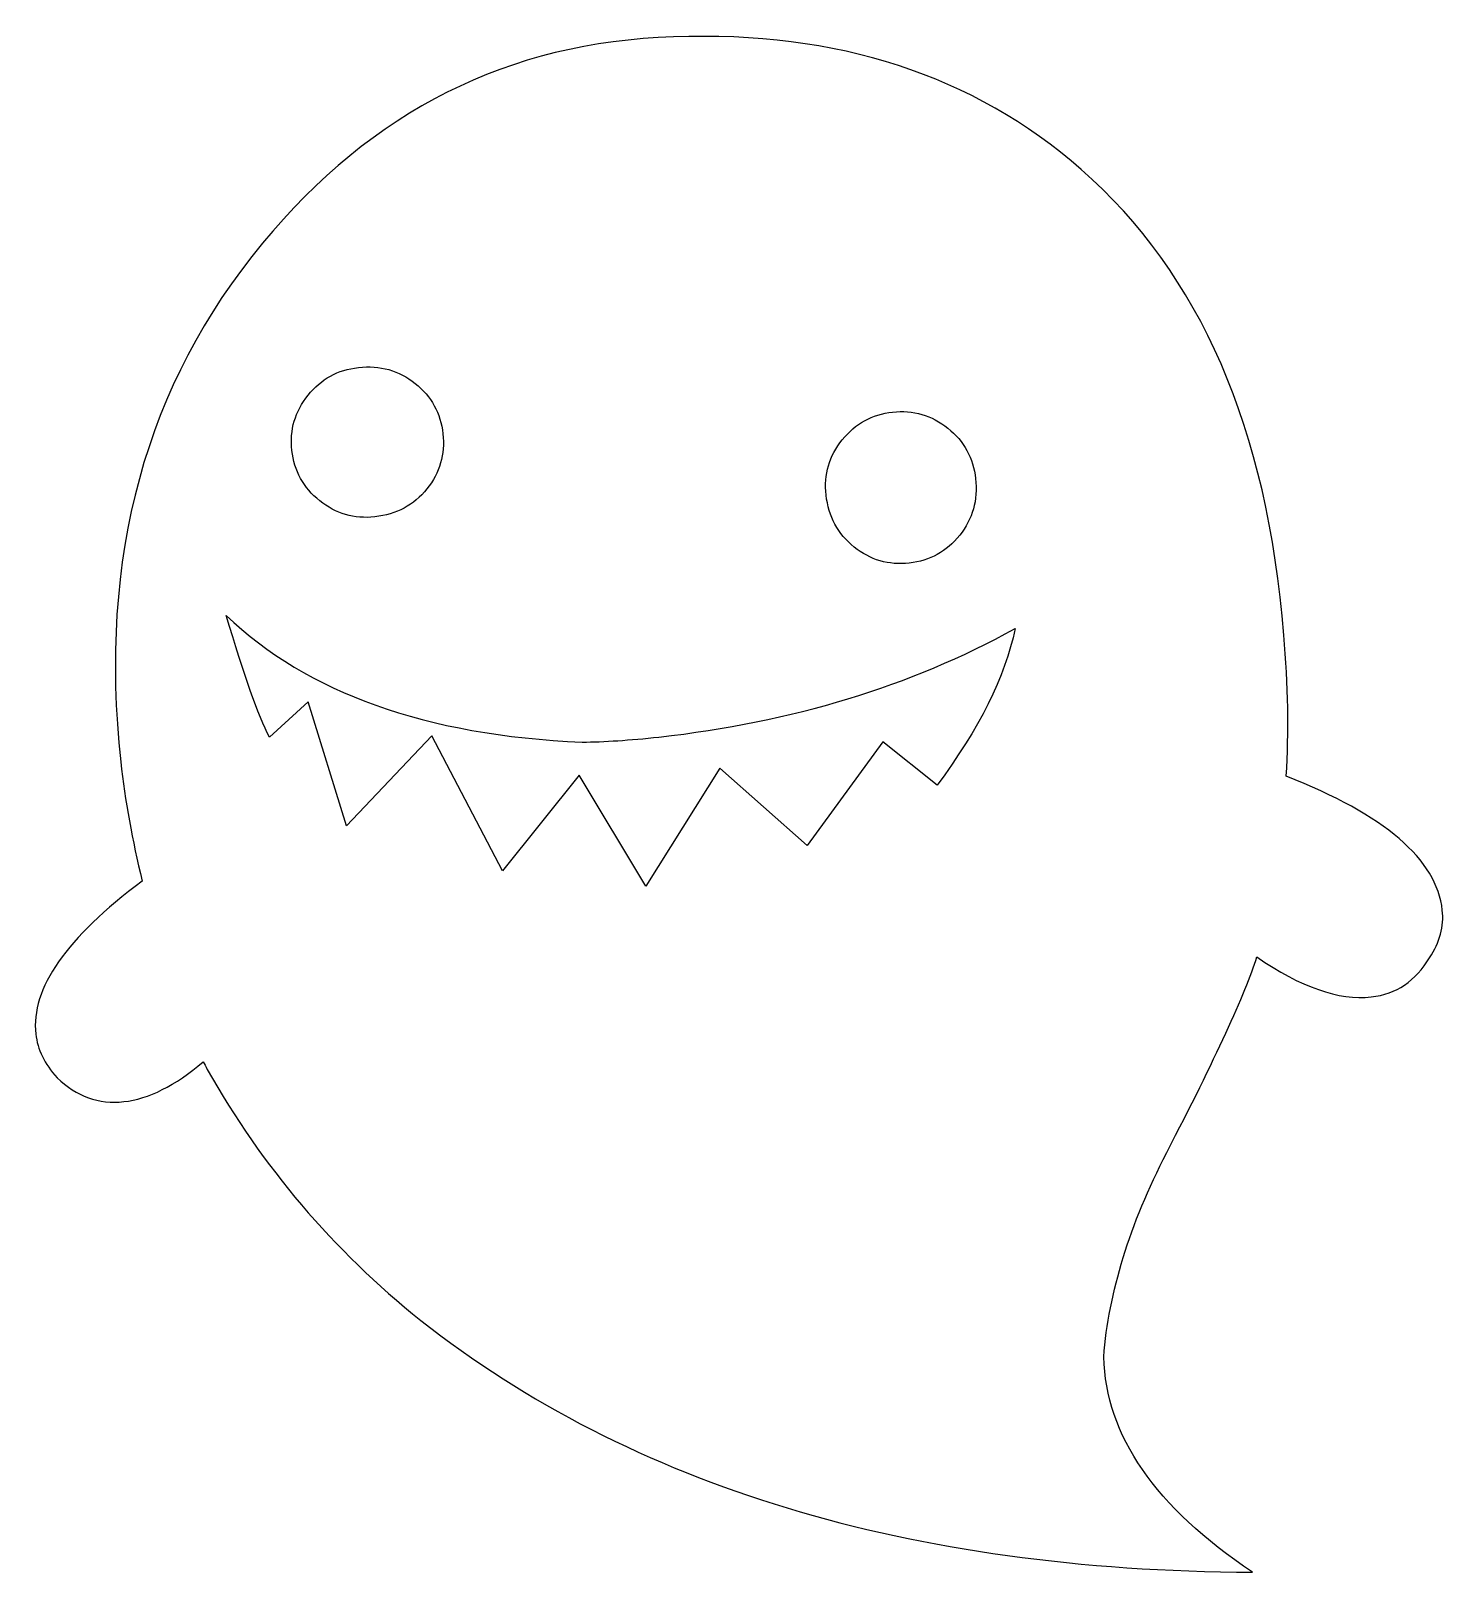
# Model space of a CAD drawing. Header units: centimetres. Extents: x -9.7 to 9.6, y -10.5 to 10.5.
import ezdxf

# ---------------------------------------------------------------- set-up
doc = ezdxf.new("R2010")
doc.units = ezdxf.units.CM
doc.header["$MEASUREMENT"] = 0
doc.layers.add('Layer 1', color=7, linetype='Continuous')

msp = doc.modelspace()

# ---------------------------------------------------------------- linework, layer by layer
at = {"layer": 'Layer 1'}
for points, knots in [([(9.58573, -1.466), (9.61079, -1.68706), (9.55247, -1.90293), (9.41031, -2.11285), (9.41031, -2.11285), (9.22333, -2.4317), (8.95838, -2.6104), (8.6177, -2.64847), (8.6177, -2.64847), (8.17548, -2.69641), (7.65575, -2.51562), (7.05748, -2.10314), (7.05748, -2.10314), (6.90291, -2.59926), (6.49365, -3.48784), (5.82881, -4.7704), (5.82881, -4.7704), (5.32414, -5.75169), (5.03739, -6.67974), (4.9709, -7.5536), (4.9709, -7.5536), (4.99799, -8.62567), (5.67398, -9.60523), (6.99745, -10.49026), (6.99745, -10.49026), (2.32036, -10.46729), (-1.45863, -9.32371), (-4.33783, -7.05777), (-4.33783, -7.05777), (-5.53412, -6.09913), (-6.50337, -4.95907), (-7.24708, -3.6374), (-7.24708, -3.6374), (-7.2656, -3.59409), (-7.28444, -3.55937), (-7.30299, -3.53143), (-7.30299, -3.53143), (-7.68545, -3.85703), (-8.04589, -4.03956), (-8.38564, -4.07549), (-8.38564, -4.07549), (-8.72515, -4.11343), (-9.02834, -4.00545), (-9.29544, -3.75048), (-9.29544, -3.75048), (-9.46557, -3.56024), (-9.56127, -3.36149), (-9.58516, -3.15572), (-9.58516, -3.15572), (-9.6526, -2.53506), (-9.16968, -1.83989), (-8.13421, -1.06824), (-8.13421, -1.06824), (-8.27023, -0.51553), (-8.36768, 0.02592), (-8.42713, 0.55672), (-8.42713, 0.55672), (-8.73246, 3.34588), (-8.09058, 5.70281), (-6.49395, 7.62684), (-6.49395, 7.62684), (-5.00649, 9.43319), (-3.13808, 10.37153), (-0.89124, 10.43956), (-0.89124, 10.43956), (1.34081, 10.52264), (3.19162, 9.91989), (4.66432, 8.63293), (4.66432, 8.63293), (6.28487, 7.21326), (7.20411, 5.09656), (7.42525, 2.28417), (7.42525, 2.28417), (7.48558, 1.60342), (7.49711, 0.96157), (7.45764, 0.36062), (7.45764, 0.36062), (8.79966, -0.16431), (9.51012, -0.77235), (9.58573, -1.466)], [0, 0, 0, 0, 0.04761905, 0.04761905, 0.04761905, 0.04761905, 0.0952381, 0.0952381, 0.0952381, 0.0952381, 0.14285714, 0.14285714, 0.14285714, 0.14285714, 0.19047619, 0.19047619, 0.19047619, 0.19047619, 0.23809524, 0.23809524, 0.23809524, 0.23809524, 0.28571429, 0.28571429, 0.28571429, 0.28571429, 0.33333333, 0.33333333, 0.33333333, 0.33333333, 0.38095238, 0.38095238, 0.38095238, 0.38095238, 0.42857143, 0.42857143, 0.42857143, 0.42857143, 0.47619048, 0.47619048, 0.47619048, 0.47619048, 0.52380952, 0.52380952, 0.52380952, 0.52380952, 0.57142857, 0.57142857, 0.57142857, 0.57142857, 0.61904762, 0.61904762, 0.61904762, 0.61904762, 0.66666667, 0.66666667, 0.66666667, 0.66666667, 0.71428571, 0.71428571, 0.71428571, 0.71428571, 0.76190476, 0.76190476, 0.76190476, 0.76190476, 0.80952381, 0.80952381, 0.80952381, 0.80952381, 0.85714286, 0.85714286, 0.85714286, 0.85714286, 0.9047619, 0.9047619, 0.9047619, 0.9047619, 1, 1, 1, 1]), ([(-5.8739, 5.55495), (-6.05144, 5.33389), (-6.12533, 5.08333), (-6.09411, 4.80242), (-6.09411, 4.80242), (-6.06202, 4.52273), (-5.93713, 4.29304), (-5.7152, 4.11609), (-5.7152, 4.11609), (-5.49462, 3.9394), (-5.24464, 3.86609), (-4.9641, 3.89672), (-4.9641, 3.89672), (-4.6679, 3.9291), (-4.43234, 4.05632), (-4.25451, 4.27746), (-4.25451, 4.27746), (-4.07814, 4.49884), (-4.00424, 4.74911), (-4.03546, 5.02972), (-4.03546, 5.02972), (-4.06668, 5.31034), (-4.19236, 5.53939), (-4.41466, 5.71576), (-4.41466, 5.71576), (-4.63458, 5.8933), (-4.89223, 5.96603), (-5.18756, 5.93272), (-5.18756, 5.93272), (-5.46877, 5.90243), (-5.69639, 5.7767), (-5.8739, 5.55495), (-5.8739, 5.55495), (-5.8739, 5.55495), (-5.8739, 5.55495), (-5.8739, 5.55495)], [0, 0, 0, 0, 0.1, 0.1, 0.1, 0.1, 0.2, 0.2, 0.2, 0.2, 0.3, 0.3, 0.3, 0.3, 0.4, 0.4, 0.4, 0.4, 0.5, 0.5, 0.5, 0.5, 0.6, 0.6, 0.6, 0.6, 0.7, 0.7, 0.7, 0.7, 0.8, 0.8, 0.8, 0.8, 1, 1, 1, 1]), ([(1.40738, 4.94729), (1.22868, 4.72615), (1.15682, 4.47472), (1.18682, 4.19439), (1.18682, 4.19439), (1.22042, 3.89885), (1.34792, 3.66387), (1.56811, 3.48544), (1.56811, 3.48544), (1.78957, 3.30878), (2.03984, 3.23575), (2.32008, 3.26576), (2.32008, 3.26576), (2.6007, 3.29791), (2.828, 3.42303), (3.00786, 3.64562), (3.00786, 3.64562), (3.18336, 3.86641), (3.25697, 4.1229), (3.22487, 4.41908), (3.22487, 4.41908), (3.1928, 4.69904), (3.06705, 4.92816), (2.84683, 5.10541), (2.84683, 5.10541), (2.62577, 5.28295), (2.37312, 5.35568), (2.09372, 5.32533), (2.09372, 5.32533), (1.81222, 5.29384), (1.58492, 5.16808), (1.40738, 4.94729), (1.40738, 4.94729), (1.40738, 4.94729), (1.40738, 4.94729), (1.40738, 4.94729)], [0, 0, 0, 0, 0.1, 0.1, 0.1, 0.1, 0.2, 0.2, 0.2, 0.2, 0.3, 0.3, 0.3, 0.3, 0.4, 0.4, 0.4, 0.4, 0.5, 0.5, 0.5, 0.5, 0.6, 0.6, 0.6, 0.6, 0.7, 0.7, 0.7, 0.7, 0.8, 0.8, 0.8, 0.8, 1, 1, 1, 1]), ([(3.7631, 2.37247), (2.34014, 1.58899), (0.72375, 1.09556), (-1.092, 0.89504), (-1.092, 0.89504), (-1.4907, 0.85144), (-1.83868, 0.82879), (-2.13785, 0.82522), (-2.13785, 0.82522), (-4.2692, 0.91915), (-5.88652, 1.49475), (-6.98854, 2.55268), (-6.98854, 2.55268), (-6.74952, 1.7421), (-6.55428, 1.18883), (-6.40172, 0.89205), (-6.40172, 0.89205), (-6.40172, 0.89205), (-5.87292, 1.37637), (-5.87292, 1.37637), (-5.87292, 1.37637), (-5.87292, 1.37637), (-5.35037, -0.31337), (-5.35037, -0.31337), (-5.35037, -0.31337), (-5.35037, -0.31337), (-4.18591, 0.91326), (-4.18591, 0.91326), (-4.18591, 0.91326), (-4.18591, 0.91326), (-3.22219, -0.92959), (-3.22219, -0.92959), (-3.22219, -0.92959), (-3.22219, -0.92959), (-2.17732, 0.37295), (-2.17732, 0.37295), (-2.17732, 0.37295), (-2.17732, 0.37295), (-1.27041, -1.1401), (-1.27041, -1.1401), (-1.27041, -1.1401), (-1.27041, -1.1401), (-0.26084, 0.47219), (-0.26084, 0.47219), (-0.26084, 0.47219), (-0.26084, 0.47219), (0.92957, -0.58366), (0.92957, -0.58366), (0.92957, -0.58366), (0.92957, -0.58366), (1.96187, 0.83051), (1.96187, 0.83051), (1.96187, 0.83051), (1.96187, 0.83051), (2.69847, 0.23898), (2.69847, 0.23898), (2.69847, 0.23898), (3.27169, 1.00431), (3.62676, 1.71593), (3.7631, 2.37247), (3.7631, 2.37247), (3.7631, 2.37247), (3.7631, 2.37247), (3.7631, 2.37247)], [0, 0, 0, 0, 0.05882353, 0.05882353, 0.05882353, 0.05882353, 0.11764706, 0.11764706, 0.11764706, 0.11764706, 0.17647059, 0.17647059, 0.17647059, 0.17647059, 0.23529412, 0.23529412, 0.23529412, 0.23529412, 0.29411765, 0.29411765, 0.29411765, 0.29411765, 0.35294118, 0.35294118, 0.35294118, 0.35294118, 0.41176471, 0.41176471, 0.41176471, 0.41176471, 0.47058824, 0.47058824, 0.47058824, 0.47058824, 0.52941176, 0.52941176, 0.52941176, 0.52941176, 0.58823529, 0.58823529, 0.58823529, 0.58823529, 0.64705882, 0.64705882, 0.64705882, 0.64705882, 0.70588235, 0.70588235, 0.70588235, 0.70588235, 0.76470588, 0.76470588, 0.76470588, 0.76470588, 0.82352941, 0.82352941, 0.82352941, 0.82352941, 0.88235294, 0.88235294, 0.88235294, 0.88235294, 1, 1, 1, 1])]:
    msp.add_open_spline(points, degree=3, knots=knots, dxfattribs=at)

doc.saveas('drawing.dxf')
